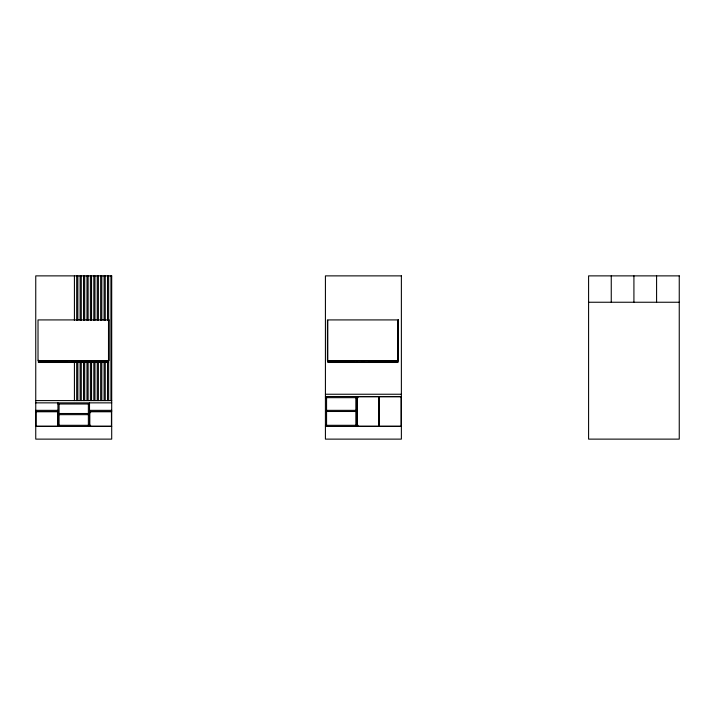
<?xml version="1.0" encoding="UTF-8"?>
<svg xmlns="http://www.w3.org/2000/svg" width="715" height="715" viewBox="0 0 715 715"><rect width="100%" height="100%" fill="white"/><g stroke="black" fill="none" stroke-linecap="round" stroke-linejoin="round"><path stroke-width="1.07" d="M363.014 361.817L362.174 361.969L364.373 361.736M362.997 362.076L363.658 361.656M72.662 362.121C74.431 361.352 71.16 362.112 72.537 362.085M363.586 361.736L364.221 362.156M73.511 362.156C73.332 361.406 75.191 361.388 74.78 362.076M588.588 302.248L679.25 302.248M397.915 320.374L398.005 362.478L327.792 362.478L327.792 320.374M38.521 361.182L108.501 361.182L108.501 320.168M40.451 362.201L64.922 362.201L64.922 361.272M106.535 362.201L82.055 362.201L82.055 361.272M329.856 362.201L354.336 362.201L354.336 361.272M395.94 362.201L371.46 362.201L371.46 361.272M108.6 362.478L38.387 362.478L38.387 360.262M325.423 394.242L401.374 394.242M325.423 396.521L401.374 396.521M325.423 397.665L358.135 397.665M35.75 400.579L111.701 400.579M35.75 402.858L111.701 402.858M57.942 404.002L89.509 404.002M35.75 410.347L57.942 410.347M89.509 410.347L111.701 410.347M326.558 410.347L355.856 410.347M35.75 411.483L57.942 411.483M89.509 411.483L111.701 411.483M326.558 411.483L355.856 411.483M89.509 412.627L90.653 412.627M59.077 413.511L88.374 413.511M59.077 414.655L88.374 414.655M57.942 425.309L90.653 425.309M325.423 425.309L358.135 425.309M35.75 426.444L111.701 426.444M325.423 426.444L401.374 426.444M656.585 275.874L656.585 302.248M633.919 275.874L633.919 302.248M611.254 275.874L611.254 302.248M397.915 320.168L397.915 361.182L327.935 361.182L327.935 360.655M379.182 396.521L379.182 426.444M369.02 361.182L369.02 362.478M356.991 396.521L356.991 426.444M356.776 361.182L356.776 362.478M355.856 397.665L355.856 425.309M326.558 397.665L326.558 425.309M110.941 275.874L110.941 400.579M108.662 275.874L108.662 400.579M107.518 275.874L107.518 320.409M107.518 361.611L107.518 400.579M105.239 275.874L105.239 320.409M105.239 361.611L105.239 400.579M104.095 275.874L104.095 320.409M104.095 361.611L104.095 400.579M101.816 275.874L101.816 320.409M101.816 361.611L101.816 400.579M100.672 275.874L100.672 320.409M100.672 361.611L100.672 400.579M98.384 275.874L98.384 320.409M98.384 361.611L98.384 400.579M97.249 275.874L97.249 320.409M97.249 361.611L97.249 400.579M94.961 275.874L94.961 320.409M94.961 361.611L94.961 400.579M93.826 275.874L93.826 320.409M93.826 361.611L93.826 400.579M91.538 275.874L91.538 320.409M91.538 361.611L91.538 400.579M90.403 275.874L90.403 320.409M90.403 361.611L90.403 400.579M89.509 402.858L89.509 426.444M88.374 404.002L88.374 425.309M88.115 275.874L88.115 320.409M88.115 361.611L88.115 400.579M86.98 275.874L86.98 320.409M86.98 361.611L86.98 400.579M84.692 275.874L84.692 320.409M84.692 361.611L84.692 400.579M83.557 275.874L83.557 320.409M83.557 361.611L83.557 400.579M81.269 275.874L81.269 320.409M81.269 361.611L81.269 400.579M80.134 275.874L80.134 320.409M80.134 361.611L80.134 400.579M79.615 361.182L79.615 362.478M77.846 275.874L77.846 320.409M77.846 361.611L77.846 400.579M76.702 275.874L76.702 320.409M76.702 361.611L76.702 400.579M74.423 275.874L74.423 320.409M74.423 361.611L74.423 400.579M74.253 361.656L73.788 362.156M67.371 361.182L67.371 362.478M59.077 404.002L59.077 425.309M57.942 402.858L57.942 426.444M361.558 361.781L362.112 362.076L361.567 361.754M111.701 275.874L35.75 275.874L35.75 439.126L111.701 439.126L111.701 275.874M401.374 275.874L325.423 275.874L325.423 439.126L401.374 439.126L401.374 275.874M679.25 275.874L588.588 275.874L588.588 439.126L679.25 439.126L679.25 275.874M109.002 319.918L38.02 319.918L38.02 360.655L109.002 360.655L109.002 319.918M398.416 319.918L327.425 319.918L327.425 360.655L398.416 360.655L398.416 319.918M378.932 396.771L357.25 396.771L357.25 426.194L378.932 426.194L378.932 396.771M401.115 396.771L379.433 396.771L379.433 426.194L401.115 426.194L401.115 396.771M57.683 411.742L36 411.742L36 426.194L57.683 426.194L57.683 411.742M111.451 411.742L89.768 411.742L89.768 426.194L111.451 426.194L111.451 411.742"/></g></svg>
